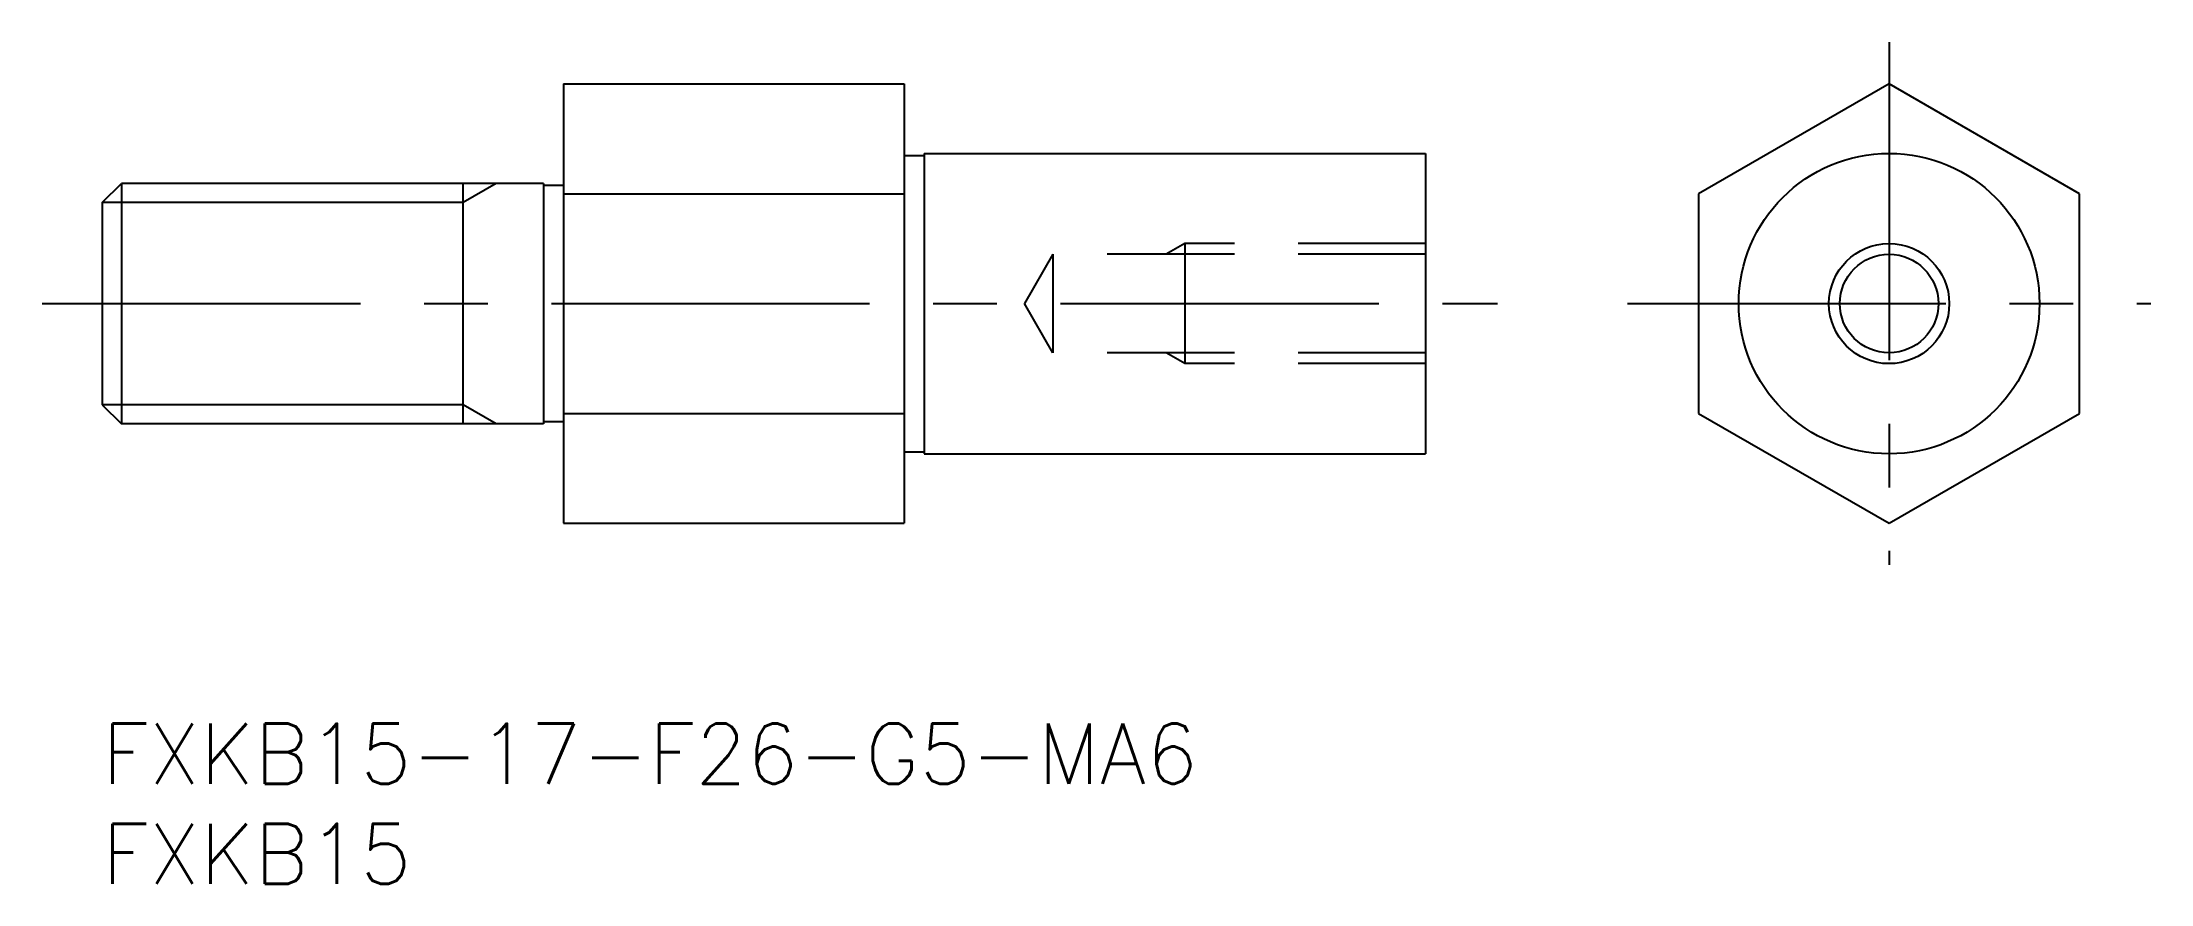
# Model space of a CAD drawing. Extents: x -3 to 102, y -8 to 34.
import ezdxf

# ---------------------------------------------------------------- set-up
doc = ezdxf.new("R2010")
doc.units = 0
doc.header["$LTSCALE"] = 0.5
doc.linetypes.add('CENTER', pattern=[50.8, 31.75, -6.35, 6.35, -6.35])
doc.linetypes.add('DASHED', pattern=[19.05, 12.7, -6.35])
for name, color, linetype in [('MSM_CENTER', 1, 'CENTER'), ('MSM_CONTINUOUS', 7, 'CONTINUOUS'), ('MSM_DASHED', 4, 'DASHED'), ('MSM_NARROW', 5, 'CONTINUOUS'), ('MSM_PART_NUMBER', 7, 'CONTINUOUS')]:
    doc.layers.add(name, color=color, linetype=linetype)
doc.styles.get("Standard").update_dxf_attribs({"font": 'txt.shx', "height": 3, "bigfont": 'bigfont.shx'})

# ---------------------------------------------------------------- blocks, each defined once
blk = doc.blocks.new('*U10')
at = {"layer": 'MSM_PART_NUMBER'}
blk.add_text('FXKB15-17-F26-G5-MA6', height=3, dxfattribs=at).set_placement((0, -3))
blk = doc.blocks.new('*U11')
at = {"layer": 'MSM_PART_NUMBER'}
blk.add_text('FXKB15', height=3, dxfattribs=at).set_placement((0, -8))

msp = doc.modelspace()

# ---------------------------------------------------------------- linework, layer by layer
at = {"layer": 'MSM_CENTER'}
for p, q in [((89.13, 34.02), (89.13, 7.92)), ((-3, 20.97), (69.6, 20.97)), ((76.08, 20.97), (102.19, 20.97))]:
    msp.add_line(p, q, dxfattribs=at)
at = {"layer": 'MSM_CONTINUOUS'}
for p, q in [((23, 31.94), (23, 10)), ((23, 31.94), (40, 31.94)), ((40, 31.94), (40, 10)), ((89.13, 31.94), (79.63, 26.45)), ((98.63, 26.45), (89.13, 31.94)), ((41, 28.47), (66, 28.47)), ((41, 28.47), (41, 13.47)), ((66, 28.47), (66, 13.47)), ((40, 28.37), (41, 28.37)), ((0, 26.02), (0.95, 26.97)), ((0.95, 26.97), (0.95, 14.97)), ((22, 26.97), (0.95, 26.97)), ((18, 14.97), (18, 26.97)), ((22, 26.97), (22, 14.97)), ((23, 26.87), (22, 26.87)), ((23, 26.45), (40, 26.45)), ((79.63, 26.45), (79.63, 15.48)), ((98.63, 15.48), (98.63, 26.45)), ((0, 26.02), (0, 15.92)), ((0, 15.92), (0.95, 14.97)), ((22, 14.97), (0.95, 14.97)), ((23, 15.07), (22, 15.07)), ((23, 15.48), (40, 15.48)), ((79.63, 15.48), (89.13, 10)), ((89.13, 10), (98.63, 15.48)), ((40, 13.57), (41, 13.57)), ((41, 13.47), (66, 13.47)), ((23, 10), (40, 10))]:
    msp.add_line(p, q, dxfattribs=at)
for radius in [7.5, 2.46]:
    msp.add_circle((89.13, 20.97), radius, dxfattribs=at)
at = {"layer": 'MSM_DASHED'}
for p, q in [((47.42, 23.43), (46, 20.97)), ((66, 23.43), (47.42, 23.43)), ((47.42, 23.43), (47.42, 18.51)), ((54, 23.97), (53.06, 23.43)), ((66, 23.97), (54, 23.97)), ((54, 23.97), (54, 17.97)), ((47.42, 18.51), (46, 20.97)), ((66, 18.51), (47.42, 18.51)), ((54, 17.97), (53.06, 18.51)), ((66, 17.97), (54, 17.97))]:
    msp.add_line(p, q, dxfattribs=at)
at = {"layer": 'MSM_NARROW'}
for p, q in [((19.64, 26.97), (18, 26.02)), ((18, 26.02), (0, 26.02)), ((18, 15.92), (0, 15.92)), ((19.64, 14.97), (18, 15.92))]:
    msp.add_line(p, q, dxfattribs=at)
msp.add_circle((89.13, 20.97), 3, dxfattribs=at)

# ---------------------------------------------------------------- block references
at = {"layer": 'MSM_CONTINUOUS'}
for name in ['*U10', '*U11']:
    msp.add_blockref(name, (0, 0), dxfattribs=at)

doc.saveas('drawing.dxf')
